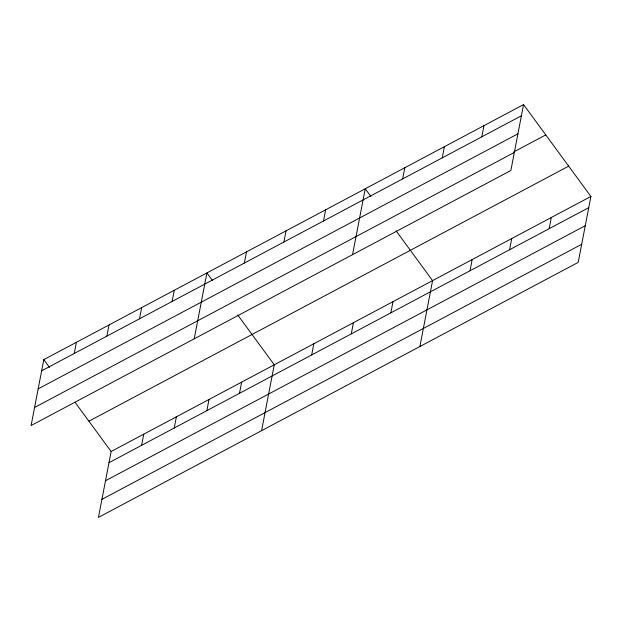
<?xml version="1.0" encoding="UTF-8"?>
<svg xmlns="http://www.w3.org/2000/svg" width="622" height="622" viewBox="0 0 622 622"><rect width="100%" height="100%" fill="white"/><g stroke="black" fill="none" stroke-linecap="round" stroke-linejoin="round"><path stroke-width="0.93" d="M43.789 359.64L31.1 425.541L510.864 170.49L523.553 104.597L43.789 359.64L49.488 367.415M74.259 353.483L76.413 342.302M106.883 336.137L109.037 324.956M75.176 402.45L111.136 451.51L98.447 517.403L578.211 262.36L590.9 196.459L523.553 104.597M139.507 318.798L141.66 307.618M141.606 445.344L143.76 434.164M172.131 301.452L174.284 290.272M174.23 428.006L176.384 416.818M194.22 338.819L206.908 272.926L212.607 280.701M206.854 410.66L209.008 399.479M244.337 263.067L246.491 251.887M239.478 393.314L241.631 382.133M283.92 242.028L286.073 230.848M261.567 430.688L274.255 364.795L237.721 314.957M323.494 220.989L325.648 209.801M311.684 354.929L313.838 343.748M352.542 254.655L365.231 188.761L370.93 196.536M351.267 333.89L353.42 322.709M402.659 178.903L404.813 167.722M390.841 312.85L392.995 301.67M442.242 157.864L444.388 146.683M419.889 346.524L432.578 280.631L396.043 230.793M481.817 136.817L483.97 125.636M470.007 270.764L472.16 259.584M509.589 249.725L511.743 238.545M549.164 228.686L551.317 217.506M41.635 370.821L521.399 115.778M38.16 388.882L517.924 133.831M513.772 151.923L545.774 134.912M34.575 407.48L514.34 152.437M88.915 421.195L568.679 166.144M111.136 451.51L590.9 196.459M108.982 462.69L588.746 207.647M105.507 480.744L585.271 225.7M101.922 499.349L581.687 244.298"/></g></svg>
